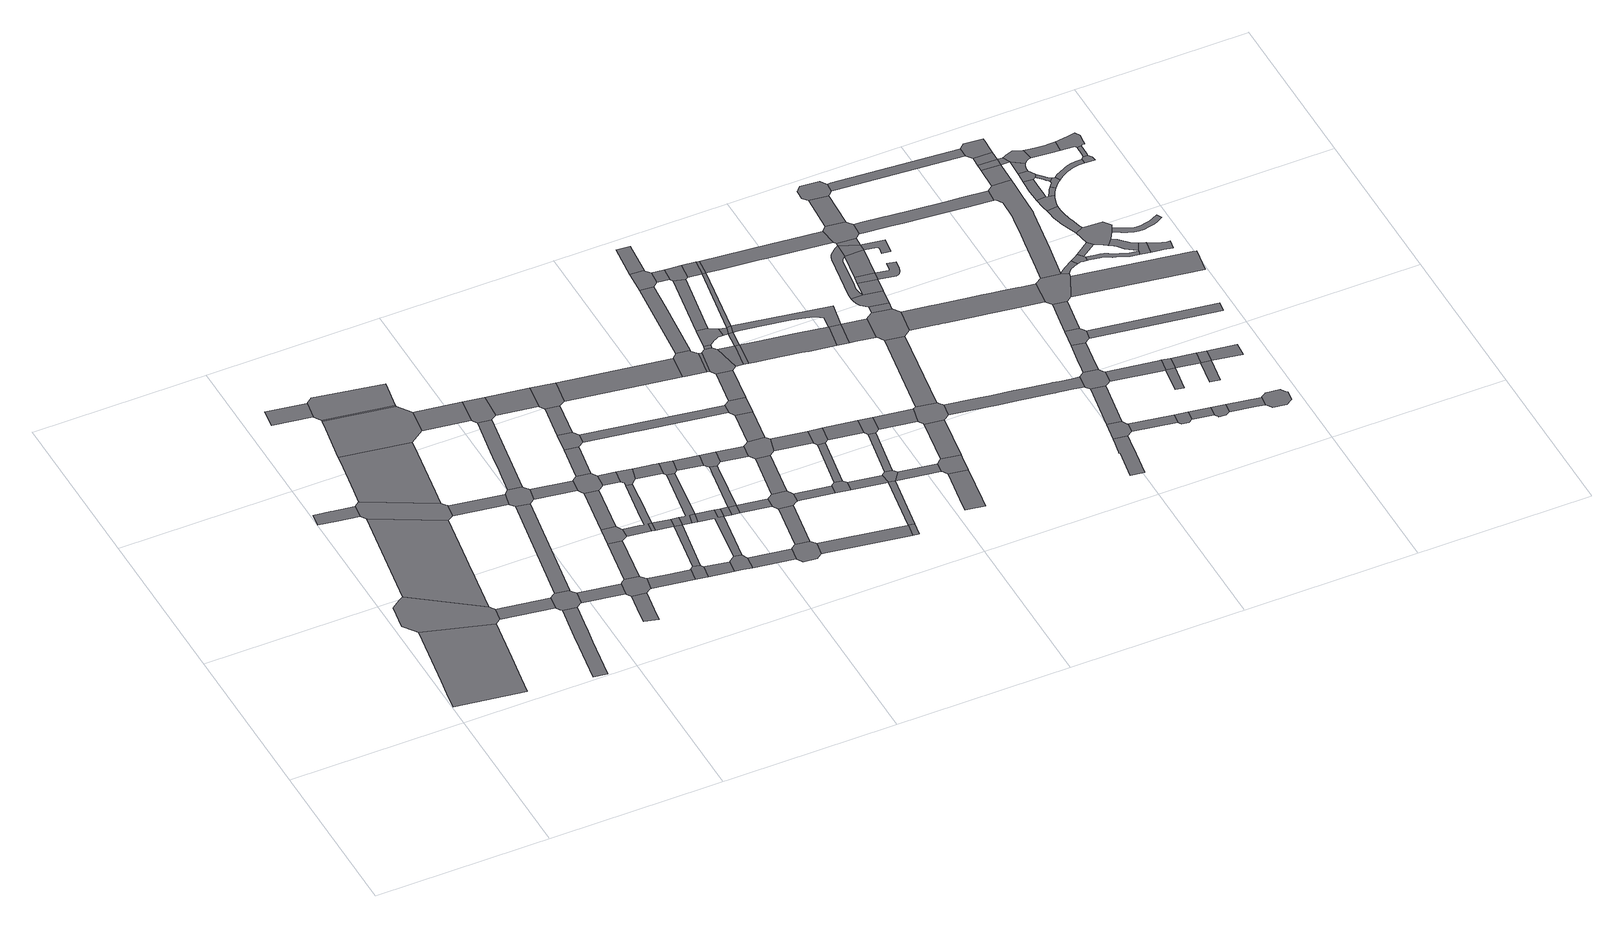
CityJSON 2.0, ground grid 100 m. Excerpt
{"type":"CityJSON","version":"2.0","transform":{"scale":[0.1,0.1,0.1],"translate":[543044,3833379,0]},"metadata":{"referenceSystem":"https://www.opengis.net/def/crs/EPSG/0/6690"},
"CityObjects":{
"road1":{"type":"Road","attributes":{"function":"3","RoadStructureAttribute.sectionType":"1"},"geometry":[{"type":"MultiSurface","lod":"1","boundaries":[[[0,1,2,3,4,5,6,7,8]]]}]},
"road2":{"type":"Road","geometry":[{"type":"MultiSurface","lod":"1","boundaries":[[[9,10,11,12,13,0,8,14,15,16,17,18]]]}]},
"road3":{"type":"Road","attributes":{"RoadStructureAttribute.sectionType":"1"},"geometry":[{"type":"MultiSurface","lod":"1","boundaries":[[[19,20,21,22,23,24,25]]]}]},
"road4":{"type":"Road","attributes":{"function":"3","RoadStructureAttribute.sectionType":"1"},"geometry":[{"type":"MultiSurface","lod":"1","boundaries":[[[26,9,18,27,28,29,30,31,32]]]}]},
"road5":{"type":"Road","attributes":{"RoadStructureAttribute.sectionType":"1"},"geometry":[{"type":"MultiSurface","lod":"1","boundaries":[[[16,15,33,34]]]}]},
"road6":{"type":"Road","attributes":{"RoadStructureAttribute.sectionType":"1"},"geometry":[{"type":"MultiSurface","lod":"1","boundaries":[[[35,36,37,38,39,40,41,42,43,44]]]}]},
"road7":{"type":"Road","geometry":[{"type":"MultiSurface","lod":"1","boundaries":[[[45,46,25,24,47,26,32,48,49,50,51,52,53,54]]]}]},
"road8":{"type":"Road","attributes":{"RoadStructureAttribute.sectionType":"1"},"geometry":[{"type":"MultiSurface","lod":"1","boundaries":[[[55,56,57,58]]]}]},
"road9":{"type":"Road","attributes":{"function":"3","RoadStructureAttribute.sectionType":"1"},"geometry":[{"type":"MultiSurface","lod":"1","boundaries":[[[59,60,61,45,54,62,63,64,65]]]}]},
"road10":{"type":"Road","geometry":[{"type":"MultiSurface","lod":"1","boundaries":[[[66,67,34,33,68,35,44,69,70,71,72,73,74,75,76,77]]]}]},
"road11":{"type":"Road","geometry":[{"type":"MultiSurface","lod":"1","boundaries":[[[78,79,59,65,80,81,82,83]]]}]},
"road12":{"type":"Road","attributes":{"RoadStructureAttribute.sectionType":"1"},"geometry":[{"type":"MultiSurface","lod":"1","boundaries":[[[73,72,84,85]]]}]},
"road13":{"type":"Road","attributes":{"RoadStructureAttribute.sectionType":"1"},"geometry":[{"type":"MultiSurface","lod":"1","boundaries":[[[51,50,86,87,88]]]}]},
"road14":{"type":"Road","attributes":{"RoadStructureAttribute.sectionType":"1"},"geometry":[{"type":"MultiSurface","lod":"1","boundaries":[[[89,66,77,90]]]}]},
"road15":{"type":"Road","attributes":{"function":"3","RoadStructureAttribute.sectionType":"1"},"geometry":[{"type":"MultiSurface","lod":"1","boundaries":[[[91,78,83,92]]]}]},
"road16":{"type":"Road","geometry":[{"type":"MultiSurface","lod":"1","boundaries":[[[93,58,57,91,92,94]]]}]},
"road17":{"type":"Road","attributes":{"RoadStructureAttribute.sectionType":"1"},"geometry":[{"type":"MultiSurface","lod":"1","boundaries":[[[95,96,97,98,99,100]]]}]},
"road18":{"type":"Road","geometry":[{"type":"MultiSurface","lod":"1","boundaries":[[[101,102,85,84,95,100,103,104,105,106,107,108,109]]]}]},
"road19":{"type":"Road","geometry":[{"type":"MultiSurface","lod":"1","boundaries":[[[110,111,88,87,112,89,90,113,114,115,116,117]]]}]},
"road20":{"type":"Road","attributes":{"RoadStructureAttribute.sectionType":"1"},"geometry":[{"type":"MultiSurface","lod":"1","boundaries":[[[118,101,109,119]]]}]},
"road21":{"type":"Road","attributes":{"RoadStructureAttribute.sectionType":"1"},"geometry":[{"type":"MultiSurface","lod":"1","boundaries":[[[82,81,120,121]]]}]},
"road22":{"type":"Road","attributes":{"RoadStructureAttribute.sectionType":"1"},"geometry":[{"type":"MultiSurface","lod":"1","boundaries":[[[122,123,124,105,104,125,126,127]]]}]},
"road23":{"type":"Road","attributes":{"RoadStructureAttribute.sectionType":"1"},"geometry":[{"type":"MultiSurface","lod":"1","boundaries":[[[128,129,130,131,132,110,117,133]]]}]},
"road24":{"type":"Road","geometry":[{"type":"MultiSurface","lod":"1","boundaries":[[[134,118,119,135,136,137,138,139]]]}]},
"road25":{"type":"Road","attributes":{"RoadStructureAttribute.sectionType":"1"},"geometry":[{"type":"MultiSurface","lod":"1","boundaries":[[[115,114,140,141]]]}]},
"road26":{"type":"Road","attributes":{"RoadStructureAttribute.sectionType":"1"},"geometry":[{"type":"MultiSurface","lod":"1","boundaries":[[[142,134,139,143]]]}]},
"road27":{"type":"Road","geometry":[{"type":"MultiSurface","lod":"1","boundaries":[[[144,127,126,145,146,147,148]]]}]},
"road28":{"type":"Road","geometry":[{"type":"MultiSurface","lod":"1","boundaries":[[[121,120,128,133,149,150,151,152,153]]]}]},
"road29":{"type":"Road","geometry":[{"type":"MultiSurface","lod":"1","boundaries":[[[154,141,140,155,142,143,156,157,158,159,160]]]}]},
"road30":{"type":"Road","geometry":[{"type":"MultiSurface","lod":"1","boundaries":[[[161,162,163,164]]]}]},
"road31":{"type":"Road","attributes":{"RoadStructureAttribute.sectionType":"1"},"geometry":[{"type":"MultiSurface","lod":"1","boundaries":[[[165,166,167,168,137,136,162,161,164,169,170,171]]]}]},
"road32":{"type":"Road","attributes":{"RoadStructureAttribute.sectionType":"1"},"geometry":[{"type":"MultiSurface","lod":"1","boundaries":[[[172,147,146,173,174]]]}]},
"road33":{"type":"Road","attributes":{"RoadStructureAttribute.sectionType":"1"},"geometry":[{"type":"MultiSurface","lod":"1","boundaries":[[[175,144,148,176]]]}]},
"road34":{"type":"Road","attributes":{"RoadStructureAttribute.sectionType":"1"},"geometry":[{"type":"MultiSurface","lod":"1","boundaries":[[[164,163,177,175,178]]]}]},
"road35":{"type":"Road","attributes":{"RoadStructureAttribute.sectionType":"1"},"geometry":[{"type":"MultiSurface","lod":"1","boundaries":[[[179,154,160,180]]]}]},
"road36":{"type":"Road","attributes":{"RoadStructureAttribute.sectionType":"1"},"geometry":[{"type":"MultiSurface","lod":"1","boundaries":[[[159,158,181,182]]]}]},
"road37":{"type":"Road","geometry":[{"type":"MultiSurface","lod":"1","boundaries":[[[178,175,176,183]]]}]},
"road38":{"type":"Road","attributes":{"RoadStructureAttribute.sectionType":"1"},"geometry":[{"type":"MultiSurface","lod":"1","boundaries":[[[153,152,184,185]]]}]},
"road39":{"type":"Road","geometry":[{"type":"MultiSurface","lod":"1","boundaries":[[[186,174,173,187,188,189,190]]]}]},
"road40":{"type":"Road","geometry":[{"type":"MultiSurface","lod":"1","boundaries":[[[191,179,180,192,193,194,195]]]}]},
"road41":{"type":"Road","geometry":[{"type":"MultiSurface","lod":"1","boundaries":[[[196,182,181,197,198,165,171,199,200,201,202]]]}]},
"road42":{"type":"Road","geometry":[{"type":"MultiSurface","lod":"1","boundaries":[[[203,204,205,206]]]}]},
"road43":{"type":"Road","attributes":{"RoadStructureAttribute.sectionType":"1"},"geometry":[{"type":"MultiSurface","lod":"1","boundaries":[[[207,191,195,208]]]}]},
"road44":{"type":"Road","attributes":{"RoadStructureAttribute.sectionType":"1"},"geometry":[{"type":"MultiSurface","lod":"1","boundaries":[[[206,205,209,186,190,210,211,212]]]}]},
"road45":{"type":"Road","attributes":{"RoadStructureAttribute.sectionType":"1"},"geometry":[{"type":"MultiSurface","lod":"1","boundaries":[[[213,214,215,183,176,204,203,206,216]]]}]},
"road46":{"type":"Road","attributes":{"RoadStructureAttribute.sectionType":"1"},"geometry":[{"type":"MultiSurface","lod":"1","boundaries":[[[217,218,219,202,201,220,221,222]]]}]},
"road47":{"type":"Road","attributes":{"RoadStructureAttribute.sectionType":"1"},"geometry":[{"type":"MultiSurface","lod":"1","boundaries":[[[223,189,188,224,225]]]}]},
"road48":{"type":"Road","geometry":[{"type":"MultiSurface","lod":"1","boundaries":[[[185,184,226,207,208,227,228,229]]]}]},
"road49":{"type":"Road","geometry":[{"type":"MultiSurface","lod":"1","boundaries":[[[212,211,210,230]]]}]},
"road50":{"type":"Road","attributes":{"RoadStructureAttribute.sectionType":"1"},"geometry":[{"type":"MultiSurface","lod":"1","boundaries":[[[231,230,210,232,233]]]}]},
"road51":{"type":"Road","geometry":[{"type":"MultiSurface","lod":"1","boundaries":[[[222,221,213,216,234,235]]]}]},
"road52":{"type":"Road","geometry":[{"type":"MultiSurface","lod":"1","boundaries":[[[233,232,236,237]]]}]},
"road53":{"type":"Road","geometry":[{"type":"MultiSurface","lod":"1","boundaries":[[[238,239,225,224,240,241,242,243,244,245,246,247,248,249,250]]]}]},
"road54":{"type":"Road","attributes":{"RoadStructureAttribute.sectionType":"1"},"geometry":[{"type":"MultiSurface","lod":"1","boundaries":[[[235,234,251,252,253]]]}]},
"road55":{"type":"Road","attributes":{"RoadStructureAttribute.sectionType":"1"},"geometry":[{"type":"MultiSurface","lod":"1","boundaries":[[[254,255,256,233,237,257,258,259]]]}]},
"road56":{"type":"Road","attributes":{"RoadStructureAttribute.sectionType":"1"},"geometry":[{"type":"MultiSurface","lod":"1","boundaries":[[[237,236,260,261,262]]]}]},
"road57":{"type":"Road","attributes":{"RoadStructureAttribute.sectionType":"1"},"geometry":[{"type":"MultiSurface","lod":"1","boundaries":[[[263,238,250,264]]]}]},
"road58":{"type":"Road","attributes":{"RoadStructureAttribute.sectionType":"1"},"geometry":[{"type":"MultiSurface","lod":"1","boundaries":[[[194,193,265,266,267,268]]]}]},
"road59":{"type":"Road","geometry":[{"type":"MultiSurface","lod":"1","boundaries":[[[253,252,269,270,254,259,271,272]]]}]},
"road60":{"type":"Road","geometry":[{"type":"MultiSurface","lod":"1","boundaries":[[[273,274,275,262,261,276,277,263,264,278,279,280,281,282,283]]]}]},
"road61":{"type":"Road","attributes":{"RoadStructureAttribute.sectionType":"1"},"geometry":[{"type":"MultiSurface","lod":"1","boundaries":[[[284,229,228,285,286]]]}]},
"road62":{"type":"Road","attributes":{"RoadStructureAttribute.sectionType":"1"},"geometry":[{"type":"MultiSurface","lod":"1","boundaries":[[[272,271,287,288]]]}]},
"road63":{"type":"Road","attributes":{"RoadStructureAttribute.sectionType":"1"},"geometry":[{"type":"MultiSurface","lod":"1","boundaries":[[[289,273,283,290]]]}]},
"road64":{"type":"Road","attributes":{"RoadStructureAttribute.sectionType":"1"},"geometry":[{"type":"MultiSurface","lod":"1","boundaries":[[[291,292,248,247,293,294,295]]]}]},
"road65":{"type":"Road","attributes":{"RoadStructureAttribute.sectionType":"1"},"geometry":[{"type":"MultiSurface","lod":"1","boundaries":[[[281,280,296,297]]]}]},
"road66":{"type":"Road","geometry":[{"type":"MultiSurface","lod":"1","boundaries":[[[298,299,288,287,300,301,289,290,302,303,304,305]]]}]},
"road67":{"type":"Road","attributes":{"RoadStructureAttribute.sectionType":"1"},"geometry":[{"type":"MultiSurface","lod":"1","boundaries":[[[306,298,305,307]]]}]},
"road68":{"type":"Road","geometry":[{"type":"MultiSurface","lod":"1","boundaries":[[[308,297,296,309,310,311]]]}]},
"road69":{"type":"Road","geometry":[{"type":"MultiSurface","lod":"1","boundaries":[[[312,313,268,267,314,306,307,315]]]}]},
"road70":{"type":"Road","geometry":[{"type":"MultiSurface","lod":"1","boundaries":[[[295,294,316,317]]]}]},
"road71":{"type":"Road","attributes":{"RoadStructureAttribute.sectionType":"1"},"geometry":[{"type":"MultiSurface","lod":"1","boundaries":[[[304,303,318,319]]]}]},
"road72":{"type":"Road","geometry":[{"type":"MultiSurface","lod":"1","boundaries":[[[320,321,322,286,285,323,324,325,326,327]]]}]},
"road73":{"type":"Road","attributes":{"RoadStructureAttribute.sectionType":"1"},"geometry":[{"type":"MultiSurface","lod":"1","boundaries":[[[328,308,311,329]]]}]},
"road74":{"type":"Road","attributes":{"RoadStructureAttribute.sectionType":"1"},"geometry":[{"type":"MultiSurface","lod":"1","boundaries":[[[330,312,315,331]]]}]},
"road75":{"type":"Road","attributes":{"RoadStructureAttribute.sectionType":"1"},"geometry":[{"type":"MultiSurface","lod":"1","boundaries":[[[310,309,332,333,334]]]}]},
"road76":{"type":"Road","attributes":{"RoadStructureAttribute.sectionType":"1"},"geometry":[{"type":"MultiSurface","lod":"1","boundaries":[[[325,324,335,336]]]}]},
"road77":{"type":"Road","attributes":{"RoadStructureAttribute.sectionType":"1"},"geometry":[{"type":"MultiSurface","lod":"1","boundaries":[[[333,295,317,337]]]}]},
"road78":{"type":"Road","geometry":[{"type":"MultiSurface","lod":"1","boundaries":[[[319,318,328,329,338,339]]]}]},
"road79":{"type":"Road","geometry":[{"type":"MultiSurface","lod":"1","boundaries":[[[340,336,335,341,330,331,342,343,344]]]}]},
"road80":{"type":"Road","attributes":{"RoadStructureAttribute.sectionType":"1"},"geometry":[{"type":"MultiSurface","lod":"1","boundaries":[[[345,320,327,346,347]]]}]},
"road81":{"type":"Road","attributes":{"RoadStructureAttribute.sectionType":"1"},"geometry":[{"type":"MultiSurface","lod":"1","boundaries":[[[348,340,344,349]]]}]},
"road82":{"type":"Road","geometry":[{"type":"MultiSurface","lod":"1","boundaries":[[[350,334,333,337,351,352]]]}]},
"road83":{"type":"Road","attributes":{"RoadStructureAttribute.sectionType":"1"},"geometry":[{"type":"MultiSurface","lod":"1","boundaries":[[[343,342,353,354]]]}]},
"road84":{"type":"Road","geometry":[{"type":"MultiSurface","lod":"1","boundaries":[[[355,348,349,356,357,358,359,360,361,362]]]}]},
"road85":{"type":"Road","attributes":{"RoadStructureAttribute.sectionType":"1"},"geometry":[{"type":"MultiSurface","lod":"1","boundaries":[[[339,338,363,364,365]]]}]},
"road86":{"type":"Road","geometry":[{"type":"MultiSurface","lod":"1","boundaries":[[[354,353,366,367]]]}]},
"road87":{"type":"Road","attributes":{"RoadStructureAttribute.sectionType":"1"},"geometry":[{"type":"MultiSurface","lod":"1","boundaries":[[[368,369,350,352,370]]]}]},
"road88":{"type":"Road","geometry":[{"type":"MultiSurface","lod":"1","boundaries":[[[371,345,347,372,373,374,375,376]]]}]},
"road89":{"type":"Road","attributes":{"RoadStructureAttribute.sectionType":"1"},"geometry":[{"type":"MultiSurface","lod":"1","boundaries":[[[351,337,377,378]]]}]},
"road90":{"type":"Road","attributes":{"RoadStructureAttribute.sectionType":"1"},"geometry":[{"type":"MultiSurface","lod":"1","boundaries":[[[379,354,367,380]]]}]},
"road91":{"type":"Road","attributes":{"RoadStructureAttribute.sectionType":"1"},"geometry":[{"type":"MultiSurface","lod":"1","boundaries":[[[361,360,379,381]]]}]},
"road92":{"type":"Road","attributes":{"RoadStructureAttribute.sectionType":"1"},"geometry":[{"type":"MultiSurface","lod":"1","boundaries":[[[382,383,355,362,384,385]]]}]},
"road93":{"type":"Road","attributes":{"RoadStructureAttribute.sectionType":"1"},"geometry":[{"type":"MultiSurface","lod":"1","boundaries":[[[386,371,376,387]]]}]},
"road94":{"type":"Road","geometry":[{"type":"MultiSurface","lod":"1","boundaries":[[[388,381,379,380]]]}]},
"road95":{"type":"Road","geometry":[{"type":"MultiSurface","lod":"1","boundaries":[[[365,364,368,370,389,390]]]}]},
"road96":{"type":"Road","attributes":{"RoadStructureAttribute.sectionType":"1"},"geometry":[{"type":"MultiSurface","lod":"1","boundaries":[[[374,373,391,392,393]]]}]},
"road97":{"type":"Road","attributes":{"RoadStructureAttribute.sectionType":"1"},"geometry":[{"type":"MultiSurface","lod":"1","boundaries":[[[394,395,396,397,398,399]]]}]},
"road98":{"type":"Road","geometry":[{"type":"MultiSurface","lod":"1","boundaries":[[[400,401,393,392,382,385,402,403]]]}]},
"road99":{"type":"Road","attributes":{"RoadStructureAttribute.sectionType":"1"},"geometry":[{"type":"MultiSurface","lod":"1","boundaries":[[[404,405,381,388,406]]]}]},
"road100":{"type":"Road","geometry":[{"type":"MultiSurface","lod":"1","boundaries":[[[407,408,409,378,377,410,411,394,399,412,413,414]]]}]},
"road101":{"type":"Road","attributes":{"RoadStructureAttribute.sectionType":"1"},"geometry":[{"type":"MultiSurface","lod":"1","boundaries":[[[415,416,417,418,367,366,419,420,421,422,423,424]]]}]},
"road102":{"type":"Road","attributes":{"RoadStructureAttribute.sectionType":"1"},"geometry":[{"type":"MultiSurface","lod":"1","boundaries":[[[390,389,425,426]]]}]},
"road103":{"type":"Road","attributes":{"RoadStructureAttribute.sectionType":"1"},"geometry":[{"type":"MultiSurface","lod":"1","boundaries":[[[403,402,404,427]]]}]},
"road104":{"type":"Road","geometry":[{"type":"MultiSurface","lod":"1","boundaries":[[[427,404,406,428]]]}]},
"road105":{"type":"Road","attributes":{"RoadStructureAttribute.sectionType":"1"},"geometry":[{"type":"MultiSurface","lod":"1","boundaries":[[[429,407,414,430]]]}]},
"road106":{"type":"Road","attributes":{"RoadStructureAttribute.sectionType":"1"},"geometry":[{"type":"MultiSurface","lod":"1","boundaries":[[[431,388,380,432,433,434,435,436,437,438,439,424,440]]]}]},
"road107":{"type":"Road","geometry":[{"type":"MultiSurface","lod":"1","boundaries":[[[441,426,425,442,443,429,430,444,445,446,447,448,449,450]]]}]},
"road108":{"type":"Road","geometry":[{"type":"MultiSurface","lod":"1","boundaries":[[[424,423,451,452,440]]]}]},
"road109":{"type":"Road","attributes":{"RoadStructureAttribute.sectionType":"1"},"geometry":[{"type":"MultiSurface","lod":"1","boundaries":[[[453,441,450,454]]]}]},
"road110":{"type":"Road","attributes":{"RoadStructureAttribute.sectionType":"1"},"geometry":[{"type":"MultiSurface","lod":"1","boundaries":[[[455,440,452,456,457,458,459]]]}]},
"road111":{"type":"Road","attributes":{"RoadStructureAttribute.sectionType":"1"},"geometry":[{"type":"MultiSurface","lod":"1","boundaries":[[[460,461,428,406,462,463,464,465,466,467]]]}]},
"road112":{"type":"Road","geometry":[{"type":"MultiSurface","lod":"1","boundaries":[[[468,469,459,458,470,453,454,471,472,473,474]]]}]},
"road113":{"type":"Road","attributes":{"RoadStructureAttribute.sectionType":"1"},"geometry":[{"type":"MultiSurface","lod":"1","boundaries":[[[475,468,474,476,477]]]}]},
"road114":{"type":"Road","geometry":[{"type":"MultiSurface","lod":"1","boundaries":[[[478,479,480,481,482,475,477,483,484]]]}]},
"road115":{"type":"Road","attributes":{"RoadStructureAttribute.sectionType":"1"},"geometry":[{"type":"MultiSurface","lod":"1","boundaries":[[[485,486,487,488,489,490,491,492,493,494,447,446,495,496,497,498,499,500,501,502,503,504,505,506]]]}]},
"road116":{"type":"Road","attributes":{"RoadStructureAttribute.sectionType":"1"},"geometry":[{"type":"MultiSurface","lod":"1","boundaries":[[[507,508,509,510,511,512,513,514,478,484,515,516,517,518,519,520,521,522,523]]]}]},
"road117":{"type":"Road","attributes":{"RoadStructureAttribute.sectionType":"1"},"geometry":[{"type":"MultiSurface","lod":"1","boundaries":[[[524,484,483,525]]]}]},
"road118":{"type":"Road","geometry":[{"type":"MultiSurface","lod":"1","boundaries":[[[526,524,525,527]]]}]},
"road119":{"type":"Road","attributes":{"RoadStructureAttribute.sectionType":"1"},"geometry":[{"type":"MultiSurface","lod":"1","boundaries":[[[528,529,523,526,527]]]}]},
"road120":{"type":"Road","attributes":{"RoadStructureAttribute.sectionType":"1"},"geometry":[{"type":"MultiSurface","lod":"1","boundaries":[[[530,531,532,533,534,535,536,537,538,539,540,541]]]}]},
"road121":{"type":"Road","geometry":[{"type":"MultiSurface","lod":"1","boundaries":[[[507,523,529,542]]]}]},
"road122":{"type":"Road","attributes":{"RoadStructureAttribute.sectionType":"1"},"geometry":[{"type":"MultiSurface","lod":"1","boundaries":[[[543,507,542,544]]]}]},
"road123":{"type":"Road","geometry":[{"type":"MultiSurface","lod":"1","boundaries":[[[545,546,547,548,549,550,551,552,553,554,555,556,557,527,525]]]}]},
"road124":{"type":"Road","geometry":[{"type":"MultiSurface","lod":"1","boundaries":[[[558,559,560,467,466,543,544,561,562,563,564,565,566]]]}]},
"road125":{"type":"Road","geometry":[{"type":"MultiSurface","lod":"1","boundaries":[[[567,568,530,541,569,570,571,572,573]]]}]},
"road126":{"type":"Road","geometry":[{"type":"MultiSurface","lod":"1","boundaries":[[[574,575,576,577,578,579,580,542,529]]]}]},
"road127":{"type":"Road","attributes":{"RoadStructureAttribute.sectionType":"1"},"geometry":[{"type":"MultiSurface","lod":"1","boundaries":[[[581,558,566,582]]]}]},
"road128":{"type":"Road","attributes":{"RoadStructureAttribute.sectionType":"1"},"geometry":[{"type":"MultiSurface","lod":"1","boundaries":[[[583,567,573,584]]]}]},
"road129":{"type":"Road","attributes":{"RoadStructureAttribute.sectionType":"1"},"geometry":[{"type":"MultiSurface","lod":"1","boundaries":[[[585,586,587,588,589,590,591,592,593,594,473,472,595,596,597,598,599,600,601,602,603,604,605,606]]]}]},
"road130":{"type":"Road","geometry":[{"type":"MultiSurface","lod":"1","boundaries":[[[607,608,609,610,611,612,613,581,582,614,615,616,617,618]]]}]},
"road131":{"type":"Road","attributes":{"RoadStructureAttribute.sectionType":"1"},"geometry":[{"type":"MultiSurface","lod":"1","boundaries":[[[571,570,619,620]]]}]},
"road132":{"type":"Road","geometry":[{"type":"MultiSurface","lod":"1","boundaries":[[[621,622,506,505,623,583,584,624,625,626,627,628,629,630]]]}]},
"road133":{"type":"Road","attributes":{"RoadStructureAttribute.sectionType":"1"},"geometry":[{"type":"MultiSurface","lod":"1","boundaries":[[[631,632,633,621,630,634,635,636]]]}]},
"road134":{"type":"Road","geometry":[{"type":"MultiSurface","lod":"1","boundaries":[[[620,619,637,638,639,640]]]}]},
"road135":{"type":"Road","geometry":[{"type":"MultiSurface","lod":"1","boundaries":[[[641,631,636,642,643,644,645,646,647]]]}]},
"road136":{"type":"Road","attributes":{"RoadStructureAttribute.sectionType":"1"},"geometry":[{"type":"MultiSurface","lod":"1","boundaries":[[[648,649,627,626,650,651,652]]]}]},
"road137":{"type":"Road","attributes":{"RoadStructureAttribute.sectionType":"1"},"geometry":[{"type":"MultiSurface","lod":"1","boundaries":[[[640,639,653,654]]]}]},
"road138":{"type":"Road","attributes":{"RoadStructureAttribute.sectionType":"1"},"geometry":[{"type":"MultiSurface","lod":"1","boundaries":[[[655,656,641,647,657,658]]]}]},
"road139":{"type":"Road","attributes":{"RoadStructureAttribute.sectionType":"1"},"geometry":[{"type":"MultiSurface","lod":"1","boundaries":[[[659,660,661,662,663,664,665,564,563,666,667,668,669,670,671,672,673,674,675,676,677,678,679,680]]]}]},
"road140":{"type":"Road","geometry":[{"type":"MultiSurface","lod":"1","boundaries":[[[651,681,682,683]]]}]},
"road141":{"type":"Road","geometry":[{"type":"MultiSurface","lod":"1","boundaries":[[[654,653,684,685,686,687,688]]]}]},
"road142":{"type":"Road","geometry":[{"type":"MultiSurface","lod":"1","boundaries":[[[689,690,691,606,605,655,658,692,693,694,695]]]}]},
"road143":{"type":"Road","attributes":{"RoadStructureAttribute.sectionType":"1"},"geometry":[{"type":"MultiSurface","lod":"1","boundaries":[[[696,616,615,697,698,699,700]]]}]},
"road144":{"type":"Road","geometry":[{"type":"MultiSurface","lod":"1","boundaries":[[[652,651,683,701]]]}]},
"road145":{"type":"Road","attributes":{"RoadStructureAttribute.sectionType":"1"},"geometry":[{"type":"MultiSurface","lod":"1","boundaries":[[[688,687,702,703,704]]]}]},
"road146":{"type":"Road","attributes":{"RoadStructureAttribute.sectionType":"1"},"geometry":[{"type":"MultiSurface","lod":"1","boundaries":[[[701,683,705,706]]]}]},
"road147":{"type":"Road","geometry":[{"type":"MultiSurface","lod":"1","boundaries":[[[705,707,708,709]]]}]},
"road148":{"type":"Road","attributes":{"RoadStructureAttribute.sectionType":"1"},"geometry":[{"type":"MultiSurface","lod":"1","boundaries":[[[710,711,712,695,694,713,714,715]]]}]},
"road149":{"type":"Road","attributes":{"RoadStructureAttribute.sectionType":"1"},"geometry":[{"type":"MultiSurface","lod":"1","boundaries":[[[716,717,680,679,718,719,720,721,722,723,724,725,726,727,689,695,728,729,730,731,732,733,734,735]]]}]},
"road150":{"type":"Road","geometry":[{"type":"MultiSurface","lod":"1","boundaries":[[[706,705,709,736]]]}]},
"road151":{"type":"Road","attributes":{"RoadStructureAttribute.sectionType":"1"},"geometry":[{"type":"MultiSurface","lod":"1","boundaries":[[[645,644,737,738]]]}]},
"road152":{"type":"Road","geometry":[{"type":"MultiSurface","lod":"1","boundaries":[[[739,740,710,715,741,742,743,744,745]]]}]},
"road153":{"type":"Road","geometry":[{"type":"MultiSurface","lod":"1","boundaries":[[[746,747,748,749,704,703,750,751,752,753,754,755,756,757,758,759,760,761]]]}]},
"road154":{"type":"Road","attributes":{"RoadStructureAttribute.sectionType":"1"},"geometry":[{"type":"MultiSurface","lod":"1","boundaries":[[[736,709,762,763]]]}]},
"road155":{"type":"Road","attributes":{"RoadStructureAttribute.sectionType":"1"},"geometry":[{"type":"MultiSurface","lod":"1","boundaries":[[[764,739,745,765]]]}]},
"road156":{"type":"Road","attributes":{"RoadStructureAttribute.sectionType":"1"},"geometry":[{"type":"MultiSurface","lod":"1","boundaries":[[[766,693,692,767,768]]]}]},
"road157":{"type":"Road","geometry":[{"type":"MultiSurface","lod":"1","boundaries":[[[769,716,735,770]]]}]},
"road158":{"type":"Road","attributes":{"RoadStructureAttribute.sectionType":"1"},"geometry":[{"type":"MultiSurface","lod":"1","boundaries":[[[771,772,773,774,775,776,777,778,779,780,744,743,781,782,783,784,785,786,787,788,789,790,791,792,793,794]]]}]},
"road159":{"type":"Road","attributes":{"RoadStructureAttribute.sectionType":"1"},"geometry":[{"type":"MultiSurface","lod":"1","boundaries":[[[795,796,797,798,799,800,801,802,803,804,805,806,807,808]]]}]},
"road160":{"type":"Road","geometry":[{"type":"MultiSurface","lod":"1","boundaries":[[[809,769,770,810]]]}]},
"road161":{"type":"Road","attributes":{"RoadStructureAttribute.sectionType":"1"},"geometry":[{"type":"MultiSurface","lod":"1","boundaries":[[[811,809,810,812]]]}]},
"road162":{"type":"Road","geometry":[{"type":"MultiSurface","lod":"1","boundaries":[[[813,814,815,816,801,800,817,818,819,820,821]]]}]},
"road163":{"type":"Road","geometry":[{"type":"MultiSurface","lod":"1","boundaries":[[[822,823,824,700,699,825,826,811,812,827,828,829]]]}]},
"road164":{"type":"Road","attributes":{"RoadStructureAttribute.sectionType":"1"},"geometry":[{"type":"MultiSurface","lod":"1","boundaries":[[[830,831,832,814,813,833,834,835]]]}]},
"road165":{"type":"Road","geometry":[{"type":"MultiSurface","lod":"1","boundaries":[[[836,837,838,839,808,807,764,765,840,841,842,843,844]]]}]},
"road166":{"type":"Road","attributes":{"RoadStructureAttribute.sectionType":"1"},"geometry":[{"type":"MultiSurface","lod":"1","boundaries":[[[845,810,770,846,847,848,849]]]}]},
"road167":{"type":"Road","attributes":{"RoadStructureAttribute.sectionType":"1"},"geometry":[{"type":"MultiSurface","lod":"1","boundaries":[[[850,851,852,853,854,842,841,855,856,857,858,859,860,861,862,863]]]}]},
"road168":{"type":"Road","geometry":[{"type":"MultiSurface","lod":"1","boundaries":[[[864,865,830,835,866,867,868,869]]]}]},
"road169":{"type":"Road","attributes":{"RoadStructureAttribute.sectionType":"1"},"geometry":[{"type":"MultiSurface","lod":"1","boundaries":[[[870,871,872,821,820,873,874]]]}]},
"road170":{"type":"Road","attributes":{"RoadStructureAttribute.sectionType":"1"},"geometry":[{"type":"MultiSurface","lod":"1","boundaries":[[[848,864,869,875,876,877]]]}]},
"road171":{"type":"Road","attributes":{"RoadStructureAttribute.sectionType":"1"},"geometry":[{"type":"MultiSurface","lod":"1","boundaries":[[[878,879,867,866,880,881,882,883,884,885]]]}]},
"road172":{"type":"Road","geometry":[{"type":"MultiSurface","lod":"1","boundaries":[[[886,887,888,889,849,848,877,890,891,892,893]]]}]},
"road173":{"type":"Road","geometry":[{"type":"MultiSurface","lod":"1","boundaries":[[[894,863,862,794,793,895,896]]]}]},
"road174":{"type":"Road","geometry":[{"type":"MultiSurface","lod":"1","boundaries":[[[885,884,897,898,870,874,899,900,901,902]]]}]},
"road175":{"type":"Road","attributes":{"RoadStructureAttribute.sectionType":"1"},"geometry":[{"type":"MultiSurface","lod":"1","boundaries":[[[903,904,905,906,907,896,895,908,909,910,911]]]}]},
"road176":{"type":"Road","attributes":{"RoadStructureAttribute.sectionType":"1"},"geometry":[{"type":"MultiSurface","lod":"1","boundaries":[[[912,913,914,915,916,917,918,919,920,921,844,843,922,923,924,925,926,927,928,929,930,931,932,933]]]}]},
"road177":{"type":"Road","attributes":{"RoadStructureAttribute.sectionType":"1"},"geometry":[{"type":"MultiSurface","lod":"1","boundaries":[[[934,935,936,937,938,939,940,902,901,941,942,943,944,945,946,947,948]]]}]},
"road178":{"type":"Road","attributes":{"RoadStructureAttribute.sectionType":"1"},"geometry":[{"type":"MultiSurface","lod":"1","boundaries":[[[949,950,951,952,953,893,892,954,955,956,957]]]}]},
"road179":{"type":"Road","geometry":[{"type":"MultiSurface","lod":"1","boundaries":[[[958,948,947,959,960,961,962]]]}]},
"road180":{"type":"Road","attributes":{"RoadStructureAttribute.sectionType":"1"},"geometry":[{"type":"MultiSurface","lod":"1","boundaries":[[[963,964,965,966,958,962]]]}]},
"road181":{"type":"Road","geometry":[{"type":"MultiSurface","lod":"1","boundaries":[[[967,968,957,956,969,965,964,970,971,972,973]]]}]}
},
"vertices":[
[102,729,0],[93,670,0],[40,340,0],[25,242,0],[8,134,0],[403,72,0],[420,175,0],[448,344,0],[490,610,0],
[151,1014,0],[122,995,0],[68,958,0],[44,809,0],[83,755,0],[519,632,0],[523,635,0],[536,715,0],[533,720,0],[513,746,0],
[114,1769,0],[110,1770,0],[16,1784,0],[4,1706,0],[101,1690,0],[230,1669,0],[241,1749,0],
[251,1636,0],[545,943,0],[552,986,0],[557,1022,0],[568,1087,0],[575,1131,0],[624,1439,0],
[822,586,0],[832,666,0],
[844,552,0],[821,419,0],[809,348,0],[796,264,0],[759,22,0],[836,8,0],[877,265,0],[891,349,0],[902,416,0],[922,541,0],
[273,1771,0],[242,1750,0],[231,1667,0],[652,1457,0],[658,1461,0],[659,1461,0],[672,1543,0],[671,1544,0],[667,1548,0],[647,1574,0],
[145,2613,0],[131,2503,0],[353,2467,0],[371,2576,0],
[331,2129,0],[325,2092,0],[288,1864,0],[662,1672,0],[719,2030,0],[722,2049,0],[724,2063,0],
[866,690,0],[855,682,0],[836,564,0],[923,543,0],[931,548,0],[954,565,0],[956,564,0],[971,643,0],[969,644,0],[950,667,0],[944,674,0],[945,676,0],
[378,2415,0],[368,2354,0],[807,2123,0],[808,2123,0],[830,2272,0],[772,2350,0],
[1193,526,0],[1206,605,0],
[777,1442,0],[958,1412,0],[976,1492,0],
[982,1382,0],[1060,1368,0],
[380,2425,0],[773,2360,0],
[408,2602,0],[801,2532,0],
[1213,494,0],[1190,352,0],[1181,291,0],[1261,272,0],[1273,352,0],[1293,483,0],
[1236,628,0],[1224,619,0],[1312,495,0],[1327,504,0],[1343,582,0],[1340,585,0],[1321,606,0],[1314,613,0],[1314,614,0],
[1004,1515,0],[995,1508,0],[976,1390,0],[1068,1374,0],[1091,1390,0],[1106,1469,0],[1089,1492,0],[1081,1502,0],
[1281,912,0],[1360,900,0],
[1071,2081,0],[1095,2230,0],
[1572,546,0],[1458,564,0],[1345,582,0],[1332,504,0],[1566,466,0],[1578,545,0],
[1093,2050,0],[1055,1823,0],[1042,1743,0],[1035,1699,0],[1022,1624,0],[1170,2039,0],
[1299,1026,0],[1382,914,0],[1395,922,0],[1399,981,0],[1391,993,0],[1378,1014,0],
[1326,1352,0],[1335,1432,0],
[1345,1315,0],[1424,1304,0],
[1596,561,0],[1618,457,0],[1634,455,0],[1646,534,0],[1636,554,0],
[1171,2040,0],[1187,2051,0],[1202,2060,0],[1203,2061,0],[1213,2211,0],
[1367,1453,0],[1338,1329,0],[1424,1306,0],[1435,1313,0],[1459,1329,0],[1467,1409,0],[1446,1442,0],
[1538,959,0],[1529,901,0],[1548,898,0],[1557,956,0],
[1565,1276,0],[1532,1070,0],[1515,963,0],[1492,967,0],[1571,1064,0],[1572,1067,0],[1598,1270,0],
[1656,532,0],[1773,432,0],[1786,510,0],
[1649,883,0],[1691,875,0],
[1647,883,0],[1658,940,0],
[1401,1665,0],[1481,1653,0],
[1551,1314,0],[1565,1393,0],
[1700,934,0],
[1431,2024,0],[1455,2172,0],
[1822,537,0],[1820,425,0],[1872,416,0],[1879,496,0],[1865,530,0],
[1419,1782,0],[1513,1675,0],[1514,1676,0],[1522,1735,0],[1499,1770,0],
[1636,1381,0],[1568,1297,0],[1566,1286,0],[1602,1274,0],[1622,1293,0],[1630,1301,0],[1653,1378,0],
[1759,925,0],[1744,866,0],[1775,861,0],[1785,921,0],
[1453,1992,0],[1533,1981,0],
[1865,846,0],[1913,839,0],[1880,844,0],[1890,904,0],
[1791,1257,0],[1738,928,0],[1732,929,0],[1833,1248,0],
[1769,1358,0],[1764,1359,0],[1742,1363,0],[1778,1276,0],[1780,1276,0],[1794,1354,0],
[1882,496,0],[2104,379,0],[2116,457,0],
[1452,1994,0],[1533,1982,0],[1569,2002,0],[1593,2150,0],
[1922,899,0],
[1954,894,0],[1956,832,0],[1965,892,0],
[1853,1264,0],[1867,1342,0],
[1999,826,0],[2008,885,0],
[2146,480,0],[2139,475,0],[2114,361,0],[2116,357,0],[2124,342,0],[2125,341,0],[2203,331,0],[2203,334,0],[2214,341,0],[2237,356,0],[2251,437,0],[2232,459,0],[2225,469,0],
[1993,1241,0],[1994,1241,0],[2007,1318,0],
[2016,1213,0],[2007,1159,0],[2007,1157,0],[2046,1151,0],[2047,1158,0],[2054,1203,0],
[2169,799,0],[2171,799,0],[2176,858,0],
[2192,766,0],[2271,755,0],
[1786,1631,0],[1814,1627,0],[2291,1549,0],[2298,1608,0],
[1995,1240,0],[2016,1217,0],[2083,1225,0],[2096,1304,0],
[2210,883,0],[2188,867,0],[2178,860,0],[2176,791,0],[2191,767,0],[2294,771,0],[2304,777,0],[2305,778,0],[2312,837,0],[2306,846,0],[2291,871,0],
[1733,2127,0],[2198,1902,0],[2219,2050,0],
[2233,1200,0],[2244,1279,0],
[2257,1165,0],[2336,1157,0],
[2735,357,0],[2679,366,0],[2258,353,0],[2724,276,0],[2737,357,0],
[2508,746,0],[2518,805,0],
[2278,1302,0],[2256,1287,0],[2236,1200,0],[2241,1192,0],[2359,1172,0],[2369,1178,0],[2392,1270,0],[2374,1295,0],
[2313,1514,0],[2405,1500,0],
[2541,824,0],[2590,733,0],[2600,792,0],[2581,814,0],
[2332,1630,0],[2301,1610,0],[2293,1549,0],[2423,1616,0],
[2758,270,0],[2771,351,0],
[2578,1145,0],[2593,1239,0],
[2249,2079,0],[2248,2078,0],[2235,2065,0],[2214,1900,0],[2328,1881,0],[2352,2029,0],[2326,2060,0],[2326,2066,0],
[2593,1120,0],[2635,1118,0],
[2366,1844,0],[2456,1833,0],
[2790,701,0],[2792,701,0],[2787,761,0],
[2345,1879,0],[2370,2025,0],
[2828,695,0],
[2657,1133,0],[2671,1227,0],
[2397,2042,0],[2365,1846,0],[2482,1855,0],[2454,2012,0],[2435,2036,0],
[2296,2599,0],[2360,2431,0],[2374,2592,0],
[2401,2065,0],[2439,2059,0],
[2811,781,0],[2871,749,0],[2850,772,0],
[2524,1849,0],[2548,1997,0],
[2421,2190,0],[2472,2081,0],[2485,2089,0],[2502,2097,0],[2512,2097,0],[2529,2097,0],[2529,2154,0],[2483,2180,0],
[2841,1103,0],[2847,1102,0],[2862,1198,0],
[2553,1844,0],[2570,1993,0],
[2863,1078,0],[2863,1077,0],[2903,1071,0],
[2308,2735,0],[2404,2617,0],[2405,2617,0],[2410,2696,0],[2387,2726,0],[2386,2728,0],
[3073,656,0],[3081,715,0],
[2560,2097,0],[2585,2095,0],
[2572,2143,0],
[2486,2588,0],[2461,2435,0],[2491,2231,0],[2548,2572,0],
[2326,2934,0],[2405,2927,0],
[2599,2147,0],
[2927,1089,0],[2942,1186,0],
[2474,2610,0],[2474,2609,0],[2482,2688,0],
[3096,621,0],[3058,370,0],[3053,334,0],[3162,315,0],[3170,371,0],[3205,604,0],
[2546,2681,0],[2514,2685,0],[2566,2581,0],[2576,2678,0],
[2644,2572,0],[2574,2152,0],[2664,2570,0],
[3114,741,0],[3101,731,0],[3083,716,0],[3075,656,0],[3089,632,0],[3210,637,0],[3220,705,0],[3223,725,0],
[2897,1941,0],[2857,1948,0],[2681,1975,0],[2641,1982,0],[2596,1837,0],[2654,1827,0],[2835,1798,0],[2874,1791,0],[3022,1768,0],[3048,1916,0],
[3136,1057,0],[3159,1153,0],
[2655,2669,0],
[2674,2667,0],
[3157,1021,0],[3265,1006,0],
[3140,2050,0],[2625,2093,0],[2742,2076,0],[2898,2050,0],[2953,2036,0],[2993,2024,0],[3020,2017,0],[3041,2002,0],[3056,1992,0],[3113,1906,0],
[3178,1162,0],[3149,1034,0],[3153,1028,0],[3271,1010,0],[3276,1014,0],[3298,1030,0],[3313,1109,0],[3295,1132,0],[3291,1138,0],[3287,1142,0],
[3047,1764,0],[3088,1757,0],
[3260,1694,0],[3368,1677,0],
[3132,1902,0],[3108,1754,0],[3120,1752,0],[3233,1735,0],[3252,1883,0],
[3178,2611,0],[3064,2624,0],[2737,2561,0],[2779,2557,0],[2955,2538,0],[2996,2533,0],[3357,2492,0],[3347,2593,0],
[3294,1914,0],[3292,1913,0],[3234,1735,0],[3409,1707,0],[3410,1708,0],[3433,1855,0],[3402,1895,0],
[3301,1961,0],[3402,1896,0],[3410,1945,0],
[3247,2059,0],[3250,2039,0],[3255,2014,0],[3268,1994,0],[3288,1972,0],[3424,2042,0],[3316,2059,0],
[3996,1000,0],[3930,1010,0],[3893,1017,0],[3885,1018,0],[3861,1022,0],[3744,1040,0],[3687,1051,0],[3567,1068,0],[3510,1077,0],[3471,1085,0],[3460,1004,0],[3498,997,0],[3568,987,0],[3675,971,0],[3714,963,0],[3843,943,0],[3873,939,0],[3891,936,0],[3919,932,0],[3956,926,0],[4026,914,0],[4037,994,0],
[3368,2458,0],[3346,2445,0],[3334,2435,0],[3321,2425,0],[3306,2409,0],[3299,2394,0],[3294,2377,0],[3250,2096,0],[3307,2079,0],[3305,2099,0],[3304,2117,0],[3309,2147,0],[3337,2337,0],[3342,2350,0],[3347,2355,0],[3354,2362,0],[3362,2367,0],
[3329,2150,0],[3438,2133,0],
[3337,2199,0],[3446,2183,0],
[3472,2360,0],[3473,2370,0],
[3980,487,0],[3974,451,0],[3963,391,0],[3962,386,0],[3960,379,0],[3963,374,0],[3964,373,0],[3934,194,0],[4012,181,0],[4043,376,0],[4044,380,0],[4059,474,0],
[3475,2414,0],
[3369,2476,0],[3478,2468,0],
[3537,2116,0],[3548,2118,0],[3556,2123,0],[3565,2134,0],[3569,2143,0],[3574,2162,0],[3583,2214,0],[3534,2222,0],[3526,2173,0],[3525,2172,0],[3523,2171,0],[3523,2170,0],[3521,2170,0],
[3376,2620,0],[3371,2615,0],[3366,2610,0],[3483,2472,0],[3506,2492,0],[3507,2492,0],[3512,2570,0],[3490,2600,0],[3485,2606,0],
[4000,602,0],[3994,568,0],[4089,495,0],[4091,496,0],[4099,557,0],[4098,557,0],[4079,589,0],
[3531,2360,0],[3544,2355,0],[3549,2349,0],[3552,2342,0],[3546,2306,0],[3594,2299,0],[3608,2391,0],
[3388,2841,0],[3496,2825,0],
[4047,885,0],[4127,872,0],
[4078,1754,0],[4061,1757,0],[3980,1769,0],[3919,1779,0],[3864,1788,0],[3805,1798,0],[3627,1825,0],[3586,1831,0],[3560,1835,0],[3449,1852,0],[3482,1695,0],[3561,1682,0],[3564,1681,0],[3584,1679,0],[3603,1677,0],[3780,1649,0],[3842,1640,0],[3959,1622,0],[4035,1610,0],[4132,1594,0],[4135,1594,0],[4153,1740,0],
[3394,2957,0],[3382,2944,0],[3368,2929,0],[3366,2927,0],[3362,2868,0],[3363,2868,0],[3381,2848,0],[3501,2830,0],[3525,2851,0],[3529,2910,0],[3506,2940,0],[3503,2945,0],
[4336,457,0],[4346,516,0],
[4070,1019,0],[4047,1001,0],[4031,907,0],[4149,886,0],[4161,894,0],[4162,894,0],[4173,972,0],[4171,972,0],[4165,981,0],[4150,1006,0],
[4106,1232,0],[4083,1095,0],[4074,1045,0],[4154,1032,0],[4155,1037,0],[4183,1219,0],
[4349,436,0],[4389,427,0],[4412,444,0],[4421,503,0],
[4125,1346,0],[4184,1220,0],[4203,1234,0],[4214,1242,0],[4226,1301,0],[4218,1312,0],[4203,1333,0],
[4458,927,0],[4453,928,0],[4445,848,0],[4461,846,0],[4474,925,0],
[4531,424,0],[4541,483,0],
[4161,1560,0],[4144,1459,0],[4204,1335,0],[4239,1547,0],
[4107,2509,0],[4106,2510,0],[4015,2519,0],[3692,2552,0],[3687,2553,0],[3552,2567,0],[3514,2570,0],[3542,2488,0],[3553,2486,0],[3640,2478,0],[3661,2475,0],[3683,2473,0],[3684,2473,0],[3746,2466,0],[3874,2453,0],[3950,2446,0],[4049,2435,0],[4097,2430,0],[4119,2428,0],[4127,2427,0],[4244,2416,0],[4252,2494,0],
[4436,689,0],[4485,681,0],[4510,838,0],
[4547,402,0],[4546,401,0],[4587,396,0],[4609,410,0],[4619,470,0],
[4196,1767,0],[4157,1743,0],[4155,1741,0],[4272,1571,0],[4337,1713,0],[4343,1737,0],[4304,1753,0],
[3549,2909,0],[3526,2852,0],[3550,2849,0],[4265,2789,0],[4267,2850,0],
[4523,917,0],
[4755,387,0],[4802,378,0],[4811,438,0],
[4648,816,0],[4660,896,0],
[4623,662,0],[4679,653,0],[4704,807,0],
[4397,1820,0],[4342,1787,0],[4320,1767,0],[4365,1760,0],[4394,1776,0],[4417,1785,0],
[4285,2522,0],[4279,2518,0],[4255,2415,0],[4257,2414,0],[4269,2396,0],[4280,2380,0],[4276,2258,0],[4273,2238,0],[4253,2113,0],[4243,2049,0],[4211,1860,0],[4196,1769,0],[4339,1954,0],[4385,2232,0],[4387,2247,0],[4388,2265,0],[4392,2401,0],[4393,2450,0],[4394,2465,0],[4395,2518,0],
[4716,887,0],
[4931,1128,0],[4939,1188,0],
[4447,1852,0],[4430,1839,0],[4437,1789,0],[4454,1789,0],[4471,1787,0],[4474,1814,0],[4469,1821,0],
[4844,461,0],[4844,460,0],[4824,446,0],[4813,440,0],[4804,377,0],[4811,367,0],[4827,342,0],[4906,331,0],[4929,346,0],[4939,352,0],[4942,354,0],[4949,415,0],[4947,416,0],[4941,424,0],[4924,448,0],[4923,450,0],
[4872,779,0],[4880,861,0],
[4531,1913,0],[4557,1882,0],
[4991,1607,0],[4987,1455,0],[5011,1604,0],
[4290,2652,0],[4400,2648,0],
[4707,1739,0],[4682,1744,0],[4646,1760,0],[4605,1778,0],[4592,1786,0],[4589,1789,0],[4588,1789,0],[4575,1796,0],[4554,1801,0],[4532,1804,0],[4481,1786,0],[4539,1777,0],[4562,1772,0],[4573,1767,0],[4574,1766,0],[4580,1763,0],[4586,1760,0],[4601,1751,0],[4618,1744,0],[4659,1727,0],[4674,1722,0],[4685,1718,0],[4737,1709,0],[4742,1734,0],
[4553,2046,0],[4542,2088,0],[4532,2125,0],[4524,2165,0],[4520,2200,0],[4520,2229,0],[4455,2221,0],[4458,2198,0],[4464,2159,0],[4470,2129,0],[4480,2094,0],[4496,2050,0],[4516,2002,0],[4561,2026,0],
[4291,2698,0],[4401,2693,0],
[4294,2757,0],[4403,2753,0],
[4497,2323,0],[4445,2320,0],[4450,2261,0],[4450,2254,0],[4523,2252,0],[4531,2280,0],[4540,2301,0],[4544,2313,0],[4513,2321,0],
[4298,2878,0],[4287,2868,0],[4270,2852,0],[4267,2789,0],[4283,2770,0],[4404,2780,0],[4406,2849,0],[4407,2870,0],
[4445,2476,0],[4441,2394,0],[4442,2361,0],[4497,2347,0],[4499,2428,0],[4501,2473,0],
[4708,1977,0],[4698,1991,0],[4677,2019,0],[4578,2025,0],[4601,1856,0],[4622,1843,0],[4654,1883,0],[4683,1929,0],[4697,1959,0],
[4411,2693,0],[4409,2648,0],[4434,2646,0],[4454,2646,0],[4433,2691,0],
[4753,1798,0],[4738,1806,0],[4729,1814,0],[4683,1862,0],[4670,1872,0],[4629,1839,0],[4648,1826,0],[4658,1814,0],[4665,1808,0],[4687,1782,0],[4705,1767,0],[4724,1755,0],[4745,1742,0],[4768,1791,0],
[4449,2547,0],[4446,2499,0],[4515,2481,0],[4527,2500,0],[4510,2530,0],[4502,2544,0],
[4554,2383,0],[4538,2361,0],[4533,2353,0],[4555,2333,0],[4575,2362,0],
[4505,2571,0],[4510,2588,0],[4517,2601,0],
[4572,2456,0],[4559,2469,0],[4516,2480,0],[4548,2447,0],[4556,2438,0],[4564,2430,0],[4572,2419,0],[4590,2439,0],
[4513,2711,0],[4501,2719,0],[4458,2706,0],[4446,2696,0],[4532,2616,0],[4548,2624,0],[4561,2626,0],[4553,2697,0],
[4790,1780,0],[4794,1699,0],[4807,1775,0],
[4573,2407,0],[4562,2393,0],[4578,2365,0],[4599,2387,0],[4622,2407,0],[4608,2438,0],
[4906,1733,0],[4891,1737,0],[4885,1739,0],[4882,1740,0],[4839,1758,0],[4852,1689,0],[4864,1687,0],[4913,1679,0],[4922,1731,0],
[4922,1930,0],[4898,1918,0],[4897,1918,0],[4865,1911,0],[4842,1907,0],[4825,1905,0],[4805,1908,0],[4785,1913,0],[4761,1923,0],[4731,1938,0],[4724,1903,0],[4755,1889,0],[4789,1878,0],[4815,1874,0],[4842,1874,0],[4872,1879,0],[4904,1885,0],[4909,1886,0],[4928,1893,0],[4948,1905,0],[4963,1915,0],[4949,1944,0],
[4758,2500,0],[4730,2496,0],[4707,2491,0],[4684,2480,0],[4680,2479,0],[4654,2466,0],[4629,2452,0],[4647,2426,0],[4670,2441,0],[4692,2452,0],[4694,2452,0],[4723,2463,0],[4760,2469,0],[4794,2470,0],[4793,2500,0],
[4712,2682,0],[4686,2681,0],[4671,2681,0],[4638,2683,0],[4593,2690,0],[4639,2620,0],[4683,2616,0],[4725,2613,0],[4731,2683,0],
[4809,2515,0],[4825,2468,0],[4854,2465,0],[4850,2495,0],[4834,2514,0],
[4835,2536,0],[4837,2594,0],[4813,2593,0],[4810,2538,0],
[4851,2702,0],[4806,2694,0],[4807,2607,0],[4846,2604,0],[4860,2603,0],[4864,2650,0],[4868,2670,0]
]}
